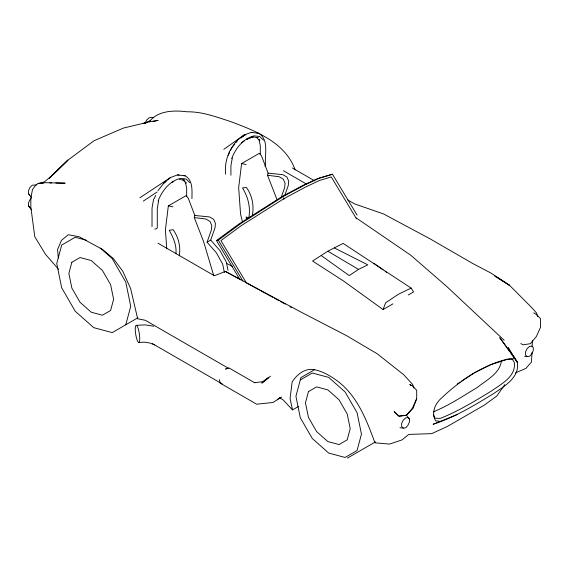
<?xml version="1.0" encoding="UTF-8"?>
<svg xmlns="http://www.w3.org/2000/svg" width="569" height="569" viewBox="0 0 569 569"><rect width="100%" height="100%" fill="white"/><g stroke="black" fill="none" stroke-linecap="round" stroke-linejoin="round"><path stroke-width="0.85" d="M152.015 226.611L152.015 208.112L153.609 199.1M191.945 198.617C191.959 190.743 193.204 180.551 185.245 175.828L177.542 174.911L170.579 177.478L139.931 197.728M230.914 175.259L230.914 165.785L232.301 157.983M260.303 154.398L260.303 145.586L258.916 139.384L259.841 140.685L256.434 137.428L258.191 137.634L251.448 136.83M416.686 398.656L412.518 408.016L406.558 415.192L398.641 416.031L394.232 411.622L399.189 416.344L406.558 415.192L413.066 408.336L416.686 398.656L416.693 390.234L412.404 385.889L409.801 384.388L411.031 385.633M532.072 352.488L531.382 362.19L525.848 368.413L515.443 372.944M532.15 346.756L532.392 340.582M175.899 253.66C176.916 245.339 173.076 237.358 169.235 230.246L173.161 229.769C178.502 237.237 180.85 246.718 179.249 255.815M252.401 215.217C254.137 205.587 252.223 195.416 246.42 187.478L242.494 187.955C248.048 196.959 250.858 207.614 248.717 218.162L246.178 216.924L246.448 219.52M213.759 275.702L203.574 241.519L194.278 217.578L194.833 215.466L188.147 197.962L186.056 195.636L168.332 205.871L165.401 229.919L166.738 248.525M276.84 199.221L267.544 175.28L268.099 173.168L261.413 155.664L259.322 153.338L241.597 163.573L238.66 187.621L240.573 214.207L242.451 221.846M158.673 200.487L157.286 208.29L157.286 227.671L156.631 228.724L154.811 229.101M501.46 360.654C499.888 373.826 486.417 379.95 477.291 387.482C462.91 396.038 448.891 405.597 433.315 411.849M125.77 324.785L130.728 306.293L125.77 282.068L112.228 258.611L100.336 248.07M224.406 272.473L222.671 264.094L216.32 252.686L207.073 242.202L211.391 229.904L211.789 225.53L210.053 221.469L205.914 219.029L194.278 217.578M207.073 242.202L210.701 240.104L215.018 227.806L215.423 223.432L213.688 219.371L209.548 216.931L194.833 215.466M281.2 197.443L284.649 187.606L285.055 183.232L283.319 179.171L279.18 176.731L267.544 175.28M284.827 195.352L288.277 185.508L288.682 181.134L286.947 177.08L282.807 174.633L268.099 173.168M411.124 288.092L343.093 243.404L327.829 251.192L312.559 261.036L343.249 280.802L383.086 309.557L385.583 302.836L398.357 294.28L411.124 288.092L413.62 291.925L408.279 295.012M145.081 123.373L146.567 120.144L148.971 117.854L151.382 117.37L153.779 117.705M154.163 198.652L155.678 195.452M158.118 200.935C162.037 190.85 169.491 181.07 180.451 178.36L186.006 179.022L189.797 182.649M228.169 155.344L229.691 152.143M230.445 150.543L231.206 148.943M231.747 158.431C235.666 148.338 243.119 138.559 254.08 135.849L259.628 136.517L263.426 140.145M243.383 136.396L244.208 134.967L251.171 132.406L252.764 132.591M264.912 166.205L265.574 165.152C264.336 154.86 269.457 140.194 258.874 133.317L251.171 132.406M504.803 384.58L496.737 396.109L483.949 405.334L447.469 426.394L431.743 433.635L408.77 434.417L401.984 439.922L389.53 444.083L374.928 442.824C366.472 419.623 356.813 394.473 335.802 379.8C329.216 375.156 322.075 371.265 314.124 369.587C304.65 368.051 297.046 374.445 292.153 381.884L290.069 398.542L292.502 409.915L298.519 406.444M157.954 190.651L163.509 183.581L166.105 181.532M231.583 148.139L234.613 144.284M236.128 142.357L237.131 141.069M149.377 121.602C158.075 110.372 174.249 110.208 187.116 111.794C202.059 111.574 215.907 116.83 229.904 121.332C255.147 130.685 285.382 142.328 295.098 169.768M49.332 178.289L67.946 160.117L94.184 140.643L123.509 128.039L150.664 121.581L158.111 120.4L153.018 121.467M49.325 178.31L51.189 176.49M53.052 174.669L67.946 160.117L50.129 177.137L44.339 181.895L38.059 183.531L35.413 185.558L32.469 189.555L30.861 198.097L30.804 206.824L34.787 236.804L45.548 254.364L58.522 269.286M31.139 198.624L29.937 199.769L28.45 202.998L28.45 205.921L31.551 209.812M270.495 376.173L261.818 383.143L268.646 377.667M163.623 182.948L170.579 177.478M245.858 134.967L244.208 134.967C231.085 143.217 223.987 158.9 225.644 174.214M241.028 138.004L242.977 136.475M268.02 377.78L262.608 381.771L254.421 382.624M240.168 279.927L216.455 240.559L239.165 223.845L282.053 196.547L303.469 185.124L317.559 178.588L332.46 174.235L357.083 215.118M216.455 240.559L218.283 240.146L241 223.439L283.881 196.141L305.482 184.612L319.394 178.182L332.46 174.235M223.809 149.334L244.208 134.967M241.505 142.847L244.314 140.863M246.427 139.384L247.835 138.388L247.003 139.241L253.041 137.015M334.43 247.97L367.802 264.855L358.513 269.4L349.231 275.574L321.229 255.588M457.184 384.075L460.058 382.176M461.495 381.223L473.714 373.143M143.267 201.134L157.136 191.973M281.655 397.112L272.992 402.461L256.676 404.21L220.303 383.214L219.357 379.687M137.869 317.801L112.228 332.609L93.729 327.652L75.229 311.243L61.687 287.793L56.736 263.568L61.687 245.075L75.229 237.252L86.161 240.182M383.086 309.557L393.008 303.825M314.365 369.822L300.873 377.61L295.93 396.316L300.318 417.767L312.31 438.535L328.69 453.066L345.07 457.455L357.069 450.527L361.457 434.147L357.069 412.696L345.07 391.927L328.69 377.396L312.31 373.008L300.318 379.928M347.367 458.13L375.561 441.85M457.341 414.502L433.116 424.254C454.873 417.297 474.475 405.327 493.821 393.442C504.404 386.145 519.661 377.66 517.385 362.453L515.414 358.868L499.738 337.659L509.824 351.827M277.693 399.111L280.04 397.916M474.496 372.752L490.955 364.637L507.157 359.388L512.377 359.345L514.298 362.417C516.247 376.742 501.076 384.032 491.417 391.01C474.88 401.06 458.308 411.252 440.264 418.407L434.951 418.137L433.464 415.007M150.301 120.72L142.847 123.608L146.24 122.897M413.855 388.022L412.681 384.48L403.755 374.758L377.297 353.833L346.464 335.61L300.788 311.968L225.424 271.441L214.349 275.745L157.954 243.183M171.731 182.329L173.381 181.753M228.574 368.221L225.502 369.046L229.087 367.994L254.834 382.859M527.207 356.614L529.76 356.208L531.83 353.719L533.281 350.476L533.281 347.552L531.795 346.044L529.383 346.528L526.979 348.825L525.486 352.047L525.486 354.971L527.207 356.614L524.654 356.301M399.943 427.71L403.35 428.123L405.903 427.717L407.973 425.228L409.417 421.985L409.417 419.061L406.323 415.171M38.059 183.531L45.221 182.685L65.179 183.161L55.819 183.005M38.905 183.481L43.116 183.261M136.382 325.319L145.138 324.878L153.786 326.236M138.63 342.453A8.684 1.835 81.2 0 0 138.63 330.169A8.684 1.835 81.2 0 0 135.258 329.046A8.684 1.835 81.2 0 0 138.63 342.453L144.377 342.161L150.052 343.057L154.668 344.935M49.859 182.898L51.559 182.926M441.131 421.451L435.662 420.84C431.032 413.265 434.993 403.819 441.131 398.4A158.104 91.282 -60 0 1 510.037 358.619L515.414 358.868L513.394 357.232M257.117 133.118L258.874 133.317M177.542 174.911L179.135 175.096M183.488 175.622L185.245 175.828M179.413 179.527L184.562 180.138L182.805 179.932L186.219 183.197L185.288 181.895L186.675 188.097L186.675 196.71M36.352 184.925L32.348 185.188L29.937 187.478L28.45 190.707L28.45 193.631L31.551 197.521M241.597 163.573L246.135 164.484M168.332 205.871L172.869 206.782M494.518 275.993L509.618 285.389L531.396 307.26L536.546 312.971L537.719 316.513M226.412 263.298L232.714 266.512M225.424 271.441L239.414 279.087M245.63 282.48L258.063 289.272M259.62 290.126L272.828 297.345M274.386 298.192L279.045 300.738M280.602 301.591L285.261 304.138M289.927 306.684L291.484 307.53M292.416 168.004L314.643 180.835M347.595 199.861L354.494 203.837L383.648 213.994L430.029 238.816L472.924 263.603L491.154 273.17L509.618 285.389L497.612 277.537M533.665 312.879L536.261 314.38L540.55 318.718L540.55 327.147L536.382 336.507L530.415 343.683L523.053 344.835L520.82 343.548M283.412 170.75L306.278 183.951M228.838 368.52L145.28 320.276L137.662 318.775L130.657 288.639L122.84 271.349L113.451 258.632L102.761 249.592L79.233 236.782L68.273 234.727L61.438 240.388L57.597 249.492L58.301 258.02M152.414 343.633L222.429 384.054M279.372 397.731L283.198 399.943L292.502 409.915M327.829 251.192L358.513 269.4M356.222 217.941L410.782 255.246L446.516 286.271L504.148 340.276M373.783 263.177L383.029 269.848M385.163 271.392L386.586 272.416M403.35 428.123L401.629 426.48L401.629 423.556L403.115 420.335L405.526 418.037L407.93 417.554L409.417 419.061M28.45 193.631L29.894 195.11M28.45 205.921L29.894 207.401M210.701 240.104L219.947 250.588L226.298 261.996L228.041 270.375M510.827 353.242L514.362 358.207M515.87 360.333L517.385 362.453L508.38 347.645L508.8 349.21M356.5 218.852L331.243 176.923L319.365 180.515L305.283 187.187L283.824 198.73L241.569 225.431L220.921 240.623L246.178 282.551M218.283 240.146L242.913 281.036M220.182 382.759L220.303 383.214M283.625 197.813L283.974 199.342M71.858 262.266L68.863 273.454L71.858 288.099L80.051 302.288L91.232 312.203L102.42 315.205L110.614 310.475L113.608 299.287L110.614 284.642L102.42 270.453L91.232 260.531L80.051 257.537L71.858 262.266M308.462 391.621L305.461 402.809L308.462 417.454L316.649 431.636L327.836 441.558L339.024 444.56L347.211 439.83L350.212 428.642L347.211 413.99L339.024 399.808L327.836 389.886L316.649 386.892L308.462 391.621"/></g></svg>
